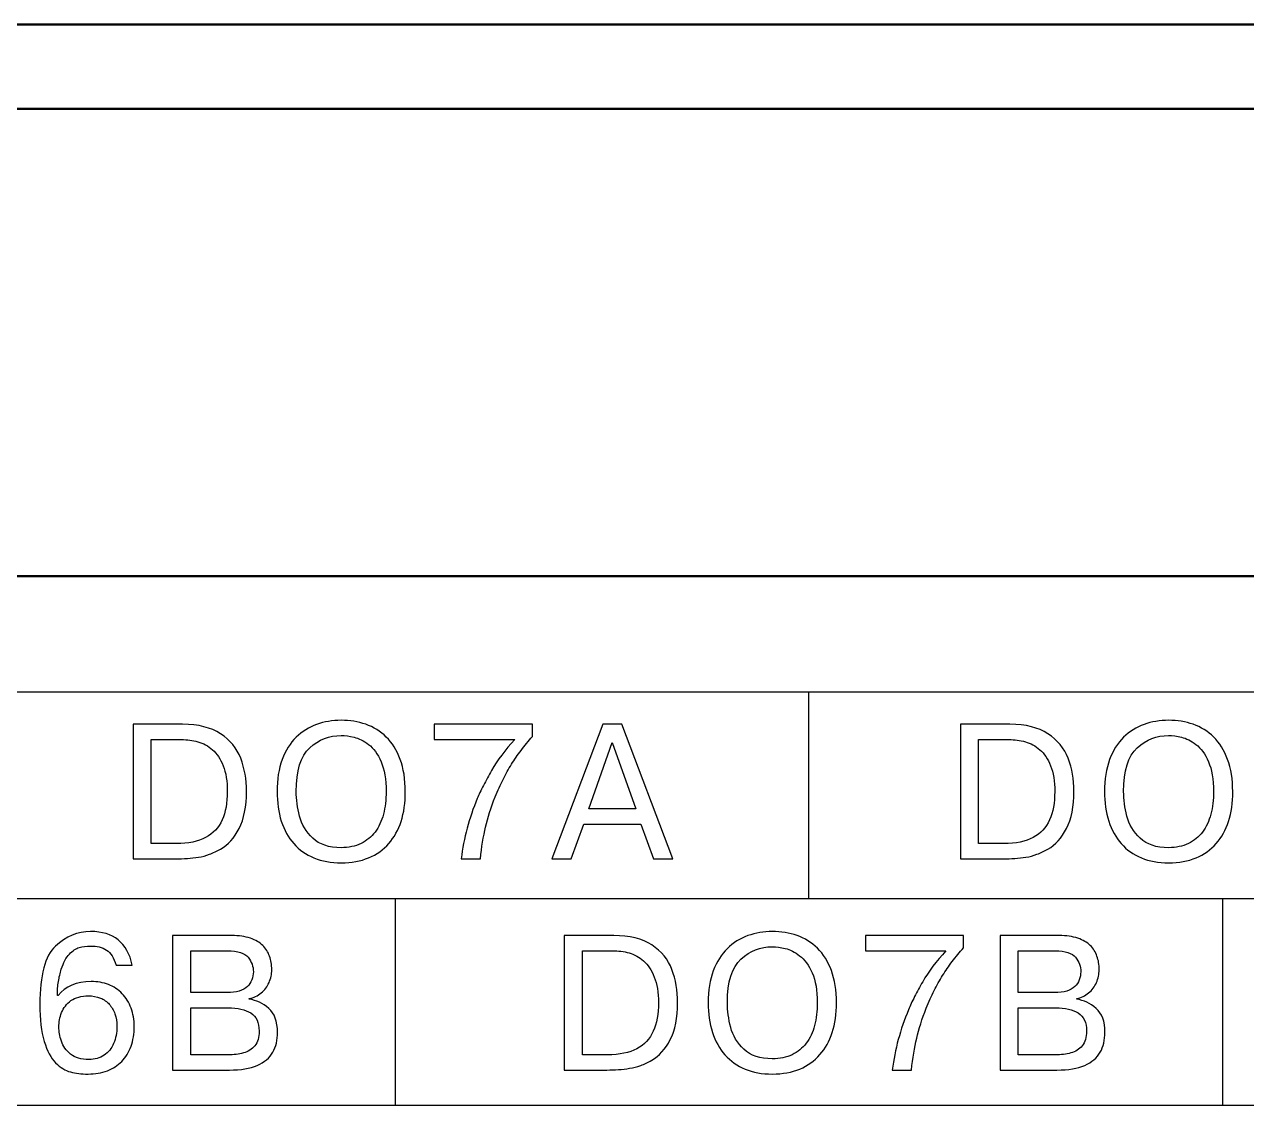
# Model space of a CAD drawing. Header units: millimetres. Extents: x 3520 to 8864, y 403 to 1747.
# Drawn here: x 7351.08 to 7362.3, y 1177.99 to 1187.92 of the extents above; entities that cross this region are included whole.
import ezdxf

# ---------------------------------------------------------------- set-up
doc = ezdxf.new("R2010")
doc.units = ezdxf.units.MM
doc.layers.add('main', color=5, linetype='Continuous', lineweight=50)
doc.layers.add('text', color=250, linetype='Continuous')

msp = doc.modelspace()

# ---------------------------------------------------------------- linework, layer by layer
at = {"layer": 'main', "color": 0, "linetype": 'Continuous'}
for p, q in [((7317.534, 1187.917, 1518.358), (7380.534, 1187.917, 1518.358)), ((7380.534, 1187.143, 1518.358), (7317.534, 1187.143, 1518.358)), ((7317.534, 1182.85, 1518.358), (7380.534, 1182.85, 1518.358))]:
    msp.add_line(p, q, dxfattribs=at)
at = {"layer": 'text', "color": 0}
for points, knots in [([(7321.181, 1177.988, 1518.358), (7321.181, 1177.988, 1518.358), (7376.381, 1177.988, 1518.358), (7376.381, 1177.988, 1518.358), (7376.381, 1177.988, 1518.358), (7376.381, 1177.988, 1518.358), (7376.381, 1181.788, 1518.358), (7376.381, 1181.788, 1518.358), (7376.381, 1181.788, 1518.358), (7376.381, 1181.788, 1518.358), (7321.181, 1181.788, 1518.358), (7321.181, 1181.788, 1518.358), (7321.181, 1181.788, 1518.358), (7321.181, 1181.788, 1518.358), (7321.181, 1177.988, 1518.358), (7321.181, 1177.988, 1518.358)], [0, 0, 0, 0, 0.25, 0.25, 0.25, 0.25, 0.5, 0.5, 0.5, 0.5, 0.75, 0.75, 0.75, 0.75, 1, 1, 1, 1]), ([(7352.075, 1181.489, 1518.358), (7352.075, 1181.489, 1518.358), (7352.529, 1181.489, 1518.358), (7352.529, 1181.489, 1518.358), (7352.529, 1181.489, 1518.358), (7352.674, 1181.489, 1518.358), (7352.791, 1181.46, 1518.358), (7352.878, 1181.402, 1518.358), (7352.878, 1181.402, 1518.358), (7352.966, 1181.344, 1518.358), (7353.028, 1181.269, 1518.358), (7353.063, 1181.177, 1518.358), (7353.063, 1181.177, 1518.358), (7353.099, 1181.084, 1518.358), (7353.116, 1180.983, 1518.358), (7353.116, 1180.875, 1518.358), (7353.116, 1180.875, 1518.358), (7353.116, 1180.733, 1518.358), (7353.094, 1180.619, 1518.358), (7353.048, 1180.532, 1518.358), (7353.048, 1180.532, 1518.358), (7353.003, 1180.446, 1518.358), (7352.946, 1180.383, 1518.358), (7352.878, 1180.343, 1518.358), (7352.878, 1180.343, 1518.358), (7352.844, 1180.324, 1518.358), (7352.81, 1180.308, 1518.358), (7352.777, 1180.296, 1518.358), (7352.777, 1180.296, 1518.358), (7352.743, 1180.283, 1518.358), (7352.71, 1180.274, 1518.358), (7352.675, 1180.269, 1518.358), (7352.675, 1180.269, 1518.358), (7352.608, 1180.259, 1518.358), (7352.539, 1180.254, 1518.358), (7352.467, 1180.254, 1518.358), (7352.467, 1180.254, 1518.358), (7352.467, 1180.254, 1518.358), (7352.075, 1180.254, 1518.358), (7352.075, 1180.254, 1518.358), (7352.075, 1180.254, 1518.358), (7352.075, 1180.254, 1518.358), (7352.075, 1181.489, 1518.358), (7352.075, 1181.489, 1518.358)], [0, 0, 0, 0, 0.090909, 0.090909, 0.090909, 0.090909, 0.181818, 0.181818, 0.181818, 0.181818, 0.272727, 0.272727, 0.272727, 0.272727, 0.363636, 0.363636, 0.363636, 0.363636, 0.454545, 0.454545, 0.454545, 0.454545, 0.545455, 0.545455, 0.545455, 0.545455, 0.636364, 0.636364, 0.636364, 0.636364, 0.727273, 0.727273, 0.727273, 0.727273, 0.818182, 0.818182, 0.818182, 0.818182, 0.909091, 0.909091, 0.909091, 0.909091, 1, 1, 1, 1]), ([(7353.986, 1180.217, 1518.358), (7353.892, 1180.217, 1518.358), (7353.809, 1180.232, 1518.358), (7353.736, 1180.262, 1518.358), (7353.736, 1180.262, 1518.358), (7353.663, 1180.292, 1518.358), (7353.601, 1180.336, 1518.358), (7353.551, 1180.393, 1518.358), (7353.551, 1180.393, 1518.358), (7353.501, 1180.449, 1518.358), (7353.463, 1180.518, 1518.358), (7353.436, 1180.6, 1518.358), (7353.436, 1180.6, 1518.358), (7353.41, 1180.682, 1518.358), (7353.397, 1180.772, 1518.358), (7353.397, 1180.871, 1518.358), (7353.397, 1180.871, 1518.358), (7353.397, 1180.984, 1518.358), (7353.412, 1181.082, 1518.358), (7353.444, 1181.165, 1518.358), (7353.444, 1181.165, 1518.358), (7353.475, 1181.249, 1518.358), (7353.518, 1181.317, 1518.358), (7353.572, 1181.37, 1518.358), (7353.572, 1181.37, 1518.358), (7353.627, 1181.423, 1518.358), (7353.69, 1181.462, 1518.358), (7353.76, 1181.488, 1518.358), (7353.76, 1181.488, 1518.358), (7353.831, 1181.513, 1518.358), (7353.906, 1181.526, 1518.358), (7353.986, 1181.526, 1518.358), (7353.986, 1181.526, 1518.358), (7354.066, 1181.526, 1518.358), (7354.141, 1181.513, 1518.358), (7354.212, 1181.489, 1518.358), (7354.212, 1181.489, 1518.358), (7354.283, 1181.464, 1518.358), (7354.346, 1181.425, 1518.358), (7354.4, 1181.372, 1518.358), (7354.4, 1181.372, 1518.358), (7354.455, 1181.319, 1518.358), (7354.497, 1181.251, 1518.358), (7354.528, 1181.167, 1518.358), (7354.528, 1181.167, 1518.358), (7354.559, 1181.083, 1518.358), (7354.575, 1180.984, 1518.358), (7354.575, 1180.871, 1518.358), (7354.575, 1180.871, 1518.358), (7354.575, 1180.769, 1518.358), (7354.562, 1180.677, 1518.358), (7354.537, 1180.598, 1518.358), (7354.537, 1180.598, 1518.358), (7354.511, 1180.519, 1518.358), (7354.473, 1180.451, 1518.358), (7354.423, 1180.395, 1518.358), (7354.423, 1180.395, 1518.358), (7354.373, 1180.338, 1518.358), (7354.312, 1180.294, 1518.358), (7354.238, 1180.263, 1518.358), (7354.238, 1180.263, 1518.358), (7354.165, 1180.232, 1518.358), (7354.081, 1180.217, 1518.358), (7353.986, 1180.217, 1518.358)], [0, 0, 0, 0, 0.0625, 0.0625, 0.0625, 0.0625, 0.125, 0.125, 0.125, 0.125, 0.1875, 0.1875, 0.1875, 0.1875, 0.25, 0.25, 0.25, 0.25, 0.3125, 0.3125, 0.3125, 0.3125, 0.375, 0.375, 0.375, 0.375, 0.4375, 0.4375, 0.4375, 0.4375, 0.5, 0.5, 0.5, 0.5, 0.5625, 0.5625, 0.5625, 0.5625, 0.625, 0.625, 0.625, 0.625, 0.6875, 0.6875, 0.6875, 0.6875, 0.75, 0.75, 0.75, 0.75, 0.8125, 0.8125, 0.8125, 0.8125, 0.875, 0.875, 0.875, 0.875, 0.9375, 0.9375, 0.9375, 0.9375, 1, 1, 1, 1]), ([(7354.841, 1181.349, 1518.358), (7354.841, 1181.349, 1518.358), (7354.841, 1181.489, 1518.358), (7354.841, 1181.489, 1518.358), (7354.841, 1181.489, 1518.358), (7354.841, 1181.489, 1518.358), (7355.742, 1181.489, 1518.358), (7355.742, 1181.489, 1518.358), (7355.742, 1181.489, 1518.358), (7355.742, 1181.489, 1518.358), (7355.742, 1181.376, 1518.358), (7355.742, 1181.376, 1518.358), (7355.742, 1181.376, 1518.358), (7355.706, 1181.336, 1518.358), (7355.671, 1181.294, 1518.358), (7355.638, 1181.249, 1518.358), (7355.638, 1181.249, 1518.358), (7355.606, 1181.208, 1518.358), (7355.577, 1181.165, 1518.358), (7355.55, 1181.122, 1518.358), (7355.55, 1181.122, 1518.358), (7355.523, 1181.078, 1518.358), (7355.497, 1181.032, 1518.358), (7355.473, 1180.983, 1518.358), (7355.473, 1180.983, 1518.358), (7355.448, 1180.934, 1518.358), (7355.424, 1180.881, 1518.358), (7355.4, 1180.822, 1518.358), (7355.4, 1180.822, 1518.358), (7355.361, 1180.724, 1518.358), (7355.332, 1180.631, 1518.358), (7355.312, 1180.545, 1518.358), (7355.312, 1180.545, 1518.358), (7355.292, 1180.46, 1518.358), (7355.276, 1180.362, 1518.358), (7355.264, 1180.254, 1518.358), (7355.264, 1180.254, 1518.358), (7355.264, 1180.254, 1518.358), (7355.088, 1180.254, 1518.358), (7355.088, 1180.254, 1518.358), (7355.088, 1180.254, 1518.358), (7355.112, 1180.443, 1518.358), (7355.161, 1180.627, 1518.358), (7355.236, 1180.808, 1518.358), (7355.236, 1180.808, 1518.358), (7355.25, 1180.842, 1518.358), (7355.269, 1180.882, 1518.358), (7355.293, 1180.928, 1518.358), (7355.293, 1180.928, 1518.358), (7355.316, 1180.973, 1518.358), (7355.341, 1181.019, 1518.358), (7355.367, 1181.065, 1518.358), (7355.367, 1181.065, 1518.358), (7355.421, 1181.159, 1518.358), (7355.491, 1181.254, 1518.358), (7355.58, 1181.349, 1518.358), (7355.58, 1181.349, 1518.358), (7355.58, 1181.349, 1518.358), (7354.841, 1181.349, 1518.358), (7354.841, 1181.349, 1518.358)], [0, 0, 0, 0, 0.066667, 0.066667, 0.066667, 0.066667, 0.133333, 0.133333, 0.133333, 0.133333, 0.2, 0.2, 0.2, 0.2, 0.266667, 0.266667, 0.266667, 0.266667, 0.333333, 0.333333, 0.333333, 0.333333, 0.4, 0.4, 0.4, 0.4, 0.466667, 0.466667, 0.466667, 0.466667, 0.533333, 0.533333, 0.533333, 0.533333, 0.6, 0.6, 0.6, 0.6, 0.666667, 0.666667, 0.666667, 0.666667, 0.733333, 0.733333, 0.733333, 0.733333, 0.8, 0.8, 0.8, 0.8, 0.866667, 0.866667, 0.866667, 0.866667, 0.933333, 0.933333, 0.933333, 0.933333, 1, 1, 1, 1]), ([(7356.215, 1180.573, 1518.358), (7356.215, 1180.573, 1518.358), (7356.099, 1180.254, 1518.358), (7356.099, 1180.254, 1518.358), (7356.099, 1180.254, 1518.358), (7356.099, 1180.254, 1518.358), (7355.921, 1180.254, 1518.358), (7355.921, 1180.254, 1518.358), (7355.921, 1180.254, 1518.358), (7355.921, 1180.254, 1518.358), (7356.388, 1181.489, 1518.358), (7356.388, 1181.489, 1518.358), (7356.388, 1181.489, 1518.358), (7356.388, 1181.489, 1518.358), (7356.565, 1181.489, 1518.358), (7356.565, 1181.489, 1518.358), (7356.565, 1181.489, 1518.358), (7356.565, 1181.489, 1518.358), (7357.032, 1180.254, 1518.358), (7357.032, 1180.254, 1518.358), (7357.032, 1180.254, 1518.358), (7357.032, 1180.254, 1518.358), (7356.854, 1180.254, 1518.358), (7356.854, 1180.254, 1518.358), (7356.854, 1180.254, 1518.358), (7356.854, 1180.254, 1518.358), (7356.737, 1180.573, 1518.358), (7356.737, 1180.573, 1518.358), (7356.737, 1180.573, 1518.358), (7356.737, 1180.573, 1518.358), (7356.215, 1180.573, 1518.358), (7356.215, 1180.573, 1518.358)], [0, 0, 0, 0, 0.125, 0.125, 0.125, 0.125, 0.25, 0.25, 0.25, 0.25, 0.375, 0.375, 0.375, 0.375, 0.5, 0.5, 0.5, 0.5, 0.625, 0.625, 0.625, 0.625, 0.75, 0.75, 0.75, 0.75, 0.875, 0.875, 0.875, 0.875, 1, 1, 1, 1]), ([(7359.675, 1181.489, 1518.358), (7359.675, 1181.489, 1518.358), (7360.129, 1181.489, 1518.358), (7360.129, 1181.489, 1518.358), (7360.129, 1181.489, 1518.358), (7360.274, 1181.489, 1518.358), (7360.391, 1181.46, 1518.358), (7360.478, 1181.402, 1518.358), (7360.478, 1181.402, 1518.358), (7360.566, 1181.344, 1518.358), (7360.628, 1181.269, 1518.358), (7360.663, 1181.177, 1518.358), (7360.663, 1181.177, 1518.358), (7360.699, 1181.084, 1518.358), (7360.716, 1180.983, 1518.358), (7360.716, 1180.875, 1518.358), (7360.716, 1180.875, 1518.358), (7360.716, 1180.733, 1518.358), (7360.694, 1180.619, 1518.358), (7360.648, 1180.532, 1518.358), (7360.648, 1180.532, 1518.358), (7360.603, 1180.446, 1518.358), (7360.546, 1180.383, 1518.358), (7360.478, 1180.343, 1518.358), (7360.478, 1180.343, 1518.358), (7360.444, 1180.324, 1518.358), (7360.41, 1180.308, 1518.358), (7360.377, 1180.296, 1518.358), (7360.377, 1180.296, 1518.358), (7360.343, 1180.283, 1518.358), (7360.31, 1180.274, 1518.358), (7360.275, 1180.269, 1518.358), (7360.275, 1180.269, 1518.358), (7360.208, 1180.259, 1518.358), (7360.139, 1180.254, 1518.358), (7360.067, 1180.254, 1518.358), (7360.067, 1180.254, 1518.358), (7360.067, 1180.254, 1518.358), (7359.675, 1180.254, 1518.358), (7359.675, 1180.254, 1518.358), (7359.675, 1180.254, 1518.358), (7359.675, 1180.254, 1518.358), (7359.675, 1181.489, 1518.358), (7359.675, 1181.489, 1518.358)], [0, 0, 0, 0, 0.090909, 0.090909, 0.090909, 0.090909, 0.181818, 0.181818, 0.181818, 0.181818, 0.272727, 0.272727, 0.272727, 0.272727, 0.363636, 0.363636, 0.363636, 0.363636, 0.454545, 0.454545, 0.454545, 0.454545, 0.545455, 0.545455, 0.545455, 0.545455, 0.636364, 0.636364, 0.636364, 0.636364, 0.727273, 0.727273, 0.727273, 0.727273, 0.818182, 0.818182, 0.818182, 0.818182, 0.909091, 0.909091, 0.909091, 0.909091, 1, 1, 1, 1]), ([(7361.586, 1180.217, 1518.358), (7361.492, 1180.217, 1518.358), (7361.409, 1180.232, 1518.358), (7361.336, 1180.262, 1518.358), (7361.336, 1180.262, 1518.358), (7361.263, 1180.292, 1518.358), (7361.201, 1180.336, 1518.358), (7361.151, 1180.393, 1518.358), (7361.151, 1180.393, 1518.358), (7361.101, 1180.449, 1518.358), (7361.063, 1180.518, 1518.358), (7361.036, 1180.6, 1518.358), (7361.036, 1180.6, 1518.358), (7361.01, 1180.682, 1518.358), (7360.997, 1180.772, 1518.358), (7360.997, 1180.871, 1518.358), (7360.997, 1180.871, 1518.358), (7360.997, 1180.984, 1518.358), (7361.012, 1181.082, 1518.358), (7361.044, 1181.165, 1518.358), (7361.044, 1181.165, 1518.358), (7361.075, 1181.249, 1518.358), (7361.118, 1181.317, 1518.358), (7361.172, 1181.37, 1518.358), (7361.172, 1181.37, 1518.358), (7361.227, 1181.423, 1518.358), (7361.29, 1181.462, 1518.358), (7361.36, 1181.488, 1518.358), (7361.36, 1181.488, 1518.358), (7361.431, 1181.513, 1518.358), (7361.506, 1181.526, 1518.358), (7361.586, 1181.526, 1518.358), (7361.586, 1181.526, 1518.358), (7361.666, 1181.526, 1518.358), (7361.741, 1181.513, 1518.358), (7361.812, 1181.489, 1518.358), (7361.812, 1181.489, 1518.358), (7361.883, 1181.464, 1518.358), (7361.946, 1181.425, 1518.358), (7362, 1181.372, 1518.358), (7362, 1181.372, 1518.358), (7362.055, 1181.319, 1518.358), (7362.097, 1181.251, 1518.358), (7362.128, 1181.167, 1518.358), (7362.128, 1181.167, 1518.358), (7362.159, 1181.083, 1518.358), (7362.175, 1180.984, 1518.358), (7362.175, 1180.871, 1518.358), (7362.175, 1180.871, 1518.358), (7362.175, 1180.769, 1518.358), (7362.162, 1180.677, 1518.358), (7362.137, 1180.598, 1518.358), (7362.137, 1180.598, 1518.358), (7362.111, 1180.519, 1518.358), (7362.073, 1180.451, 1518.358), (7362.023, 1180.395, 1518.358), (7362.023, 1180.395, 1518.358), (7361.973, 1180.338, 1518.358), (7361.912, 1180.294, 1518.358), (7361.838, 1180.263, 1518.358), (7361.838, 1180.263, 1518.358), (7361.765, 1180.232, 1518.358), (7361.681, 1180.217, 1518.358), (7361.586, 1180.217, 1518.358)], [0, 0, 0, 0, 0.0625, 0.0625, 0.0625, 0.0625, 0.125, 0.125, 0.125, 0.125, 0.1875, 0.1875, 0.1875, 0.1875, 0.25, 0.25, 0.25, 0.25, 0.3125, 0.3125, 0.3125, 0.3125, 0.375, 0.375, 0.375, 0.375, 0.4375, 0.4375, 0.4375, 0.4375, 0.5, 0.5, 0.5, 0.5, 0.5625, 0.5625, 0.5625, 0.5625, 0.625, 0.625, 0.625, 0.625, 0.6875, 0.6875, 0.6875, 0.6875, 0.75, 0.75, 0.75, 0.75, 0.8125, 0.8125, 0.8125, 0.8125, 0.875, 0.875, 0.875, 0.875, 0.9375, 0.9375, 0.9375, 0.9375, 1, 1, 1, 1]), ([(7352.241, 1181.349, 1518.358), (7352.241, 1181.349, 1518.358), (7352.241, 1180.393, 1518.358), (7352.241, 1180.393, 1518.358), (7352.241, 1180.393, 1518.358), (7352.241, 1180.393, 1518.358), (7352.472, 1180.393, 1518.358), (7352.472, 1180.393, 1518.358), (7352.472, 1180.393, 1518.358), (7352.582, 1180.393, 1518.358), (7352.672, 1180.412, 1518.358), (7352.741, 1180.449, 1518.358), (7352.741, 1180.449, 1518.358), (7352.811, 1180.486, 1518.358), (7352.861, 1180.54, 1518.358), (7352.893, 1180.611, 1518.358), (7352.893, 1180.611, 1518.358), (7352.924, 1180.682, 1518.358), (7352.94, 1180.769, 1518.358), (7352.94, 1180.871, 1518.358), (7352.94, 1180.871, 1518.358), (7352.94, 1180.966, 1518.358), (7352.927, 1181.045, 1518.358), (7352.902, 1181.108, 1518.358), (7352.902, 1181.108, 1518.358), (7352.877, 1181.171, 1518.358), (7352.844, 1181.22, 1518.358), (7352.804, 1181.255, 1518.358), (7352.804, 1181.255, 1518.358), (7352.763, 1181.29, 1518.358), (7352.719, 1181.315, 1518.358), (7352.67, 1181.329, 1518.358), (7352.67, 1181.329, 1518.358), (7352.621, 1181.342, 1518.358), (7352.571, 1181.349, 1518.358), (7352.519, 1181.349, 1518.358), (7352.519, 1181.349, 1518.358), (7352.519, 1181.349, 1518.358), (7352.241, 1181.349, 1518.358), (7352.241, 1181.349, 1518.358)], [0, 0, 0, 0, 0.1, 0.1, 0.1, 0.1, 0.2, 0.2, 0.2, 0.2, 0.3, 0.3, 0.3, 0.3, 0.4, 0.4, 0.4, 0.4, 0.5, 0.5, 0.5, 0.5, 0.6, 0.6, 0.6, 0.6, 0.7, 0.7, 0.7, 0.7, 0.8, 0.8, 0.8, 0.8, 0.9, 0.9, 0.9, 0.9, 1, 1, 1, 1]), ([(7353.986, 1180.356, 1518.358), (7354.054, 1180.356, 1518.358), (7354.115, 1180.369, 1518.358), (7354.168, 1180.394, 1518.358), (7354.168, 1180.394, 1518.358), (7354.22, 1180.42, 1518.358), (7354.263, 1180.455, 1518.358), (7354.297, 1180.5, 1518.358), (7354.297, 1180.5, 1518.358), (7354.331, 1180.545, 1518.358), (7354.357, 1180.599, 1518.358), (7354.374, 1180.663, 1518.358), (7354.374, 1180.663, 1518.358), (7354.39, 1180.727, 1518.358), (7354.399, 1180.796, 1518.358), (7354.399, 1180.871, 1518.358), (7354.399, 1180.871, 1518.358), (7354.399, 1180.984, 1518.358), (7354.383, 1181.075, 1518.358), (7354.352, 1181.146, 1518.358), (7354.352, 1181.146, 1518.358), (7354.321, 1181.217, 1518.358), (7354.283, 1181.269, 1518.358), (7354.237, 1181.304, 1518.358), (7354.237, 1181.304, 1518.358), (7354.192, 1181.338, 1518.358), (7354.148, 1181.36, 1518.358), (7354.104, 1181.371, 1518.358), (7354.104, 1181.371, 1518.358), (7354.061, 1181.381, 1518.358), (7354.022, 1181.386, 1518.358), (7353.986, 1181.386, 1518.358), (7353.986, 1181.386, 1518.358), (7353.877, 1181.386, 1518.358), (7353.781, 1181.349, 1518.358), (7353.698, 1181.273, 1518.358), (7353.698, 1181.273, 1518.358), (7353.615, 1181.197, 1518.358), (7353.573, 1181.064, 1518.358), (7353.573, 1180.871, 1518.358), (7353.573, 1180.871, 1518.358), (7353.573, 1180.798, 1518.358), (7353.583, 1180.723, 1518.358), (7353.603, 1180.646, 1518.358), (7353.603, 1180.646, 1518.358), (7353.623, 1180.569, 1518.358), (7353.664, 1180.501, 1518.358), (7353.725, 1180.443, 1518.358), (7353.725, 1180.443, 1518.358), (7353.786, 1180.385, 1518.358), (7353.873, 1180.356, 1518.358), (7353.986, 1180.356, 1518.358)], [0, 0, 0, 0, 0.076923, 0.076923, 0.076923, 0.076923, 0.153846, 0.153846, 0.153846, 0.153846, 0.230769, 0.230769, 0.230769, 0.230769, 0.307692, 0.307692, 0.307692, 0.307692, 0.384615, 0.384615, 0.384615, 0.384615, 0.461538, 0.461538, 0.461538, 0.461538, 0.538462, 0.538462, 0.538462, 0.538462, 0.615385, 0.615385, 0.615385, 0.615385, 0.692308, 0.692308, 0.692308, 0.692308, 0.769231, 0.769231, 0.769231, 0.769231, 0.846154, 0.846154, 0.846154, 0.846154, 0.923077, 0.923077, 0.923077, 0.923077, 1, 1, 1, 1]), ([(7359.841, 1181.349, 1518.358), (7359.841, 1181.349, 1518.358), (7359.841, 1180.393, 1518.358), (7359.841, 1180.393, 1518.358), (7359.841, 1180.393, 1518.358), (7359.841, 1180.393, 1518.358), (7360.072, 1180.393, 1518.358), (7360.072, 1180.393, 1518.358), (7360.072, 1180.393, 1518.358), (7360.182, 1180.393, 1518.358), (7360.272, 1180.412, 1518.358), (7360.341, 1180.449, 1518.358), (7360.341, 1180.449, 1518.358), (7360.411, 1180.486, 1518.358), (7360.461, 1180.54, 1518.358), (7360.493, 1180.611, 1518.358), (7360.493, 1180.611, 1518.358), (7360.524, 1180.682, 1518.358), (7360.54, 1180.769, 1518.358), (7360.54, 1180.871, 1518.358), (7360.54, 1180.871, 1518.358), (7360.54, 1180.966, 1518.358), (7360.527, 1181.045, 1518.358), (7360.502, 1181.108, 1518.358), (7360.502, 1181.108, 1518.358), (7360.477, 1181.171, 1518.358), (7360.444, 1181.22, 1518.358), (7360.404, 1181.255, 1518.358), (7360.404, 1181.255, 1518.358), (7360.363, 1181.29, 1518.358), (7360.319, 1181.315, 1518.358), (7360.27, 1181.329, 1518.358), (7360.27, 1181.329, 1518.358), (7360.221, 1181.342, 1518.358), (7360.171, 1181.349, 1518.358), (7360.119, 1181.349, 1518.358), (7360.119, 1181.349, 1518.358), (7360.119, 1181.349, 1518.358), (7359.841, 1181.349, 1518.358), (7359.841, 1181.349, 1518.358)], [0, 0, 0, 0, 0.1, 0.1, 0.1, 0.1, 0.2, 0.2, 0.2, 0.2, 0.3, 0.3, 0.3, 0.3, 0.4, 0.4, 0.4, 0.4, 0.5, 0.5, 0.5, 0.5, 0.6, 0.6, 0.6, 0.6, 0.7, 0.7, 0.7, 0.7, 0.8, 0.8, 0.8, 0.8, 0.9, 0.9, 0.9, 0.9, 1, 1, 1, 1]), ([(7361.586, 1180.356, 1518.358), (7361.654, 1180.356, 1518.358), (7361.715, 1180.369, 1518.358), (7361.768, 1180.394, 1518.358), (7361.768, 1180.394, 1518.358), (7361.82, 1180.42, 1518.358), (7361.863, 1180.455, 1518.358), (7361.897, 1180.5, 1518.358), (7361.897, 1180.5, 1518.358), (7361.931, 1180.545, 1518.358), (7361.957, 1180.599, 1518.358), (7361.974, 1180.663, 1518.358), (7361.974, 1180.663, 1518.358), (7361.99, 1180.727, 1518.358), (7361.999, 1180.796, 1518.358), (7361.999, 1180.871, 1518.358), (7361.999, 1180.871, 1518.358), (7361.999, 1180.984, 1518.358), (7361.983, 1181.075, 1518.358), (7361.952, 1181.146, 1518.358), (7361.952, 1181.146, 1518.358), (7361.921, 1181.217, 1518.358), (7361.883, 1181.269, 1518.358), (7361.837, 1181.304, 1518.358), (7361.837, 1181.304, 1518.358), (7361.792, 1181.338, 1518.358), (7361.748, 1181.36, 1518.358), (7361.704, 1181.371, 1518.358), (7361.704, 1181.371, 1518.358), (7361.661, 1181.381, 1518.358), (7361.622, 1181.386, 1518.358), (7361.586, 1181.386, 1518.358), (7361.586, 1181.386, 1518.358), (7361.477, 1181.386, 1518.358), (7361.381, 1181.349, 1518.358), (7361.298, 1181.273, 1518.358), (7361.298, 1181.273, 1518.358), (7361.215, 1181.197, 1518.358), (7361.173, 1181.064, 1518.358), (7361.173, 1180.871, 1518.358), (7361.173, 1180.871, 1518.358), (7361.173, 1180.798, 1518.358), (7361.183, 1180.723, 1518.358), (7361.203, 1180.646, 1518.358), (7361.203, 1180.646, 1518.358), (7361.223, 1180.569, 1518.358), (7361.264, 1180.501, 1518.358), (7361.325, 1180.443, 1518.358), (7361.325, 1180.443, 1518.358), (7361.386, 1180.385, 1518.358), (7361.473, 1180.356, 1518.358), (7361.586, 1180.356, 1518.358)], [0, 0, 0, 0, 0.076923, 0.076923, 0.076923, 0.076923, 0.153846, 0.153846, 0.153846, 0.153846, 0.230769, 0.230769, 0.230769, 0.230769, 0.307692, 0.307692, 0.307692, 0.307692, 0.384615, 0.384615, 0.384615, 0.384615, 0.461538, 0.461538, 0.461538, 0.461538, 0.538462, 0.538462, 0.538462, 0.538462, 0.615385, 0.615385, 0.615385, 0.615385, 0.692308, 0.692308, 0.692308, 0.692308, 0.769231, 0.769231, 0.769231, 0.769231, 0.846154, 0.846154, 0.846154, 0.846154, 0.923077, 0.923077, 0.923077, 0.923077, 1, 1, 1, 1]), ([(7356.261, 1180.713, 1518.358), (7356.261, 1180.713, 1518.358), (7356.691, 1180.713, 1518.358), (7356.691, 1180.713, 1518.358), (7356.691, 1180.713, 1518.358), (7356.691, 1180.713, 1518.358), (7356.476, 1181.321, 1518.358), (7356.476, 1181.321, 1518.358), (7356.476, 1181.321, 1518.358), (7356.476, 1181.321, 1518.358), (7356.261, 1180.713, 1518.358), (7356.261, 1180.713, 1518.358)], [0, 0, 0, 0, 0.333333, 0.333333, 0.333333, 0.333333, 0.666667, 0.666667, 0.666667, 0.666667, 1, 1, 1, 1]), ([(7352.067, 1179.277, 1518.358), (7352.067, 1179.277, 1518.358), (7351.918, 1179.277, 1518.358), (7351.918, 1179.277, 1518.358), (7351.918, 1179.277, 1518.358), (7351.898, 1179.345, 1518.358), (7351.869, 1179.391, 1518.358), (7351.83, 1179.416, 1518.358), (7351.83, 1179.416, 1518.358), (7351.791, 1179.441, 1518.358), (7351.742, 1179.453, 1518.358), (7351.682, 1179.453, 1518.358), (7351.682, 1179.453, 1518.358), (7351.644, 1179.453, 1518.358), (7351.61, 1179.449, 1518.358), (7351.579, 1179.439, 1518.358), (7351.579, 1179.439, 1518.358), (7351.549, 1179.43, 1518.358), (7351.519, 1179.41, 1518.358), (7351.489, 1179.378, 1518.358), (7351.489, 1179.378, 1518.358), (7351.46, 1179.348, 1518.358), (7351.435, 1179.301, 1518.358), (7351.415, 1179.24, 1518.358), (7351.415, 1179.24, 1518.358), (7351.404, 1179.204, 1518.358), (7351.395, 1179.166, 1518.358), (7351.389, 1179.128, 1518.358), (7351.389, 1179.128, 1518.358), (7351.382, 1179.089, 1518.358), (7351.379, 1179.045, 1518.358), (7351.379, 1178.997, 1518.358), (7351.379, 1178.997, 1518.358), (7351.379, 1178.997, 1518.358), (7351.386, 1178.997, 1518.358), (7351.386, 1178.997, 1518.358), (7351.386, 1178.997, 1518.358), (7351.453, 1179.084, 1518.358), (7351.554, 1179.127, 1518.358), (7351.688, 1179.127, 1518.358), (7351.688, 1179.127, 1518.358), (7351.747, 1179.127, 1518.358), (7351.8, 1179.118, 1518.358), (7351.848, 1179.099, 1518.358), (7351.848, 1179.099, 1518.358), (7351.897, 1179.08, 1518.358), (7351.939, 1179.052, 1518.358), (7351.974, 1179.015, 1518.358), (7351.974, 1179.015, 1518.358), (7352.01, 1178.978, 1518.358), (7352.037, 1178.934, 1518.358), (7352.056, 1178.883, 1518.358), (7352.056, 1178.883, 1518.358), (7352.075, 1178.831, 1518.358), (7352.085, 1178.775, 1518.358), (7352.085, 1178.713, 1518.358), (7352.085, 1178.713, 1518.358), (7352.085, 1178.647, 1518.358), (7352.075, 1178.586, 1518.358), (7352.056, 1178.532, 1518.358), (7352.056, 1178.532, 1518.358), (7352.036, 1178.477, 1518.358), (7352.008, 1178.431, 1518.358), (7351.97, 1178.392, 1518.358), (7351.97, 1178.392, 1518.358), (7351.934, 1178.356, 1518.358), (7351.89, 1178.328, 1518.358), (7351.838, 1178.308, 1518.358), (7351.838, 1178.308, 1518.358), (7351.785, 1178.287, 1518.358), (7351.726, 1178.277, 1518.358), (7351.661, 1178.277, 1518.358), (7351.661, 1178.277, 1518.358), (7351.601, 1178.277, 1518.358), (7351.547, 1178.283, 1518.358), (7351.499, 1178.296, 1518.358), (7351.499, 1178.296, 1518.358), (7351.452, 1178.309, 1518.358), (7351.407, 1178.337, 1518.358), (7351.363, 1178.38, 1518.358), (7351.363, 1178.38, 1518.358), (7351.32, 1178.423, 1518.358), (7351.285, 1178.488, 1518.358), (7351.258, 1178.577, 1518.358), (7351.258, 1178.577, 1518.358), (7351.231, 1178.666, 1518.358), (7351.218, 1178.779, 1518.358), (7351.218, 1178.916, 1518.358), (7351.218, 1178.916, 1518.358), (7351.218, 1179.184, 1518.358), (7351.266, 1179.363, 1518.358), (7351.361, 1179.452, 1518.358), (7351.361, 1179.452, 1518.358), (7351.457, 1179.541, 1518.358), (7351.564, 1179.586, 1518.358), (7351.684, 1179.586, 1518.358), (7351.684, 1179.586, 1518.358), (7351.894, 1179.586, 1518.358), (7352.022, 1179.483, 1518.358), (7352.067, 1179.277, 1518.358)], [0, 0, 0, 0, 0.04, 0.04, 0.04, 0.04, 0.08, 0.08, 0.08, 0.08, 0.12, 0.12, 0.12, 0.12, 0.16, 0.16, 0.16, 0.16, 0.2, 0.2, 0.2, 0.2, 0.24, 0.24, 0.24, 0.24, 0.28, 0.28, 0.28, 0.28, 0.32, 0.32, 0.32, 0.32, 0.36, 0.36, 0.36, 0.36, 0.4, 0.4, 0.4, 0.4, 0.44, 0.44, 0.44, 0.44, 0.48, 0.48, 0.48, 0.48, 0.52, 0.52, 0.52, 0.52, 0.56, 0.56, 0.56, 0.56, 0.6, 0.6, 0.6, 0.6, 0.64, 0.64, 0.64, 0.64, 0.68, 0.68, 0.68, 0.68, 0.72, 0.72, 0.72, 0.72, 0.76, 0.76, 0.76, 0.76, 0.8, 0.8, 0.8, 0.8, 0.84, 0.84, 0.84, 0.84, 0.88, 0.88, 0.88, 0.88, 0.92, 0.92, 0.92, 0.92, 0.96, 0.96, 0.96, 0.96, 1, 1, 1, 1]), ([(7357.946, 1178.277, 1518.358), (7357.852, 1178.277, 1518.358), (7357.769, 1178.292, 1518.358), (7357.696, 1178.322, 1518.358), (7357.696, 1178.322, 1518.358), (7357.623, 1178.352, 1518.358), (7357.562, 1178.396, 1518.358), (7357.511, 1178.453, 1518.358), (7357.511, 1178.453, 1518.358), (7357.461, 1178.509, 1518.358), (7357.423, 1178.579, 1518.358), (7357.396, 1178.66, 1518.358), (7357.396, 1178.66, 1518.358), (7357.37, 1178.742, 1518.358), (7357.357, 1178.832, 1518.358), (7357.357, 1178.932, 1518.358), (7357.357, 1178.932, 1518.358), (7357.357, 1179.044, 1518.358), (7357.372, 1179.142, 1518.358), (7357.404, 1179.226, 1518.358), (7357.404, 1179.226, 1518.358), (7357.435, 1179.309, 1518.358), (7357.478, 1179.377, 1518.358), (7357.533, 1179.43, 1518.358), (7357.533, 1179.43, 1518.358), (7357.587, 1179.483, 1518.358), (7357.65, 1179.522, 1518.358), (7357.721, 1179.548, 1518.358), (7357.721, 1179.548, 1518.358), (7357.792, 1179.573, 1518.358), (7357.866, 1179.586, 1518.358), (7357.946, 1179.586, 1518.358), (7357.946, 1179.586, 1518.358), (7358.026, 1179.586, 1518.358), (7358.101, 1179.574, 1518.358), (7358.173, 1179.549, 1518.358), (7358.173, 1179.549, 1518.358), (7358.244, 1179.524, 1518.358), (7358.306, 1179.485, 1518.358), (7358.361, 1179.432, 1518.358), (7358.361, 1179.432, 1518.358), (7358.415, 1179.38, 1518.358), (7358.457, 1179.311, 1518.358), (7358.489, 1179.227, 1518.358), (7358.489, 1179.227, 1518.358), (7358.519, 1179.143, 1518.358), (7358.535, 1179.045, 1518.358), (7358.535, 1178.932, 1518.358), (7358.535, 1178.932, 1518.358), (7358.535, 1178.829, 1518.358), (7358.522, 1178.738, 1518.358), (7358.497, 1178.659, 1518.358), (7358.497, 1178.659, 1518.358), (7358.471, 1178.579, 1518.358), (7358.433, 1178.511, 1518.358), (7358.383, 1178.455, 1518.358), (7358.383, 1178.455, 1518.358), (7358.333, 1178.398, 1518.358), (7358.272, 1178.355, 1518.358), (7358.199, 1178.323, 1518.358), (7358.199, 1178.323, 1518.358), (7358.125, 1178.293, 1518.358), (7358.041, 1178.277, 1518.358), (7357.946, 1178.277, 1518.358)], [0, 0, 0, 0, 0.0625, 0.0625, 0.0625, 0.0625, 0.125, 0.125, 0.125, 0.125, 0.1875, 0.1875, 0.1875, 0.1875, 0.25, 0.25, 0.25, 0.25, 0.3125, 0.3125, 0.3125, 0.3125, 0.375, 0.375, 0.375, 0.375, 0.4375, 0.4375, 0.4375, 0.4375, 0.5, 0.5, 0.5, 0.5, 0.5625, 0.5625, 0.5625, 0.5625, 0.625, 0.625, 0.625, 0.625, 0.6875, 0.6875, 0.6875, 0.6875, 0.75, 0.75, 0.75, 0.75, 0.8125, 0.8125, 0.8125, 0.8125, 0.875, 0.875, 0.875, 0.875, 0.9375, 0.9375, 0.9375, 0.9375, 1, 1, 1, 1]), ([(7352.438, 1179.549, 1518.358), (7352.438, 1179.549, 1518.358), (7352.98, 1179.549, 1518.358), (7352.98, 1179.549, 1518.358), (7352.98, 1179.549, 1518.358), (7353.014, 1179.549, 1518.358), (7353.045, 1179.547, 1518.358), (7353.072, 1179.543, 1518.358), (7353.072, 1179.543, 1518.358), (7353.1, 1179.539, 1518.358), (7353.127, 1179.533, 1518.358), (7353.152, 1179.524, 1518.358), (7353.152, 1179.524, 1518.358), (7353.199, 1179.508, 1518.358), (7353.237, 1179.486, 1518.358), (7353.266, 1179.458, 1518.358), (7353.266, 1179.458, 1518.358), (7353.294, 1179.429, 1518.358), (7353.315, 1179.396, 1518.358), (7353.328, 1179.359, 1518.358), (7353.328, 1179.359, 1518.358), (7353.342, 1179.322, 1518.358), (7353.348, 1179.281, 1518.358), (7353.348, 1179.235, 1518.358), (7353.348, 1179.235, 1518.358), (7353.348, 1179.194, 1518.358), (7353.34, 1179.155, 1518.358), (7353.323, 1179.117, 1518.358), (7353.323, 1179.117, 1518.358), (7353.307, 1179.08, 1518.358), (7353.283, 1179.048, 1518.358), (7353.251, 1179.022, 1518.358), (7353.251, 1179.022, 1518.358), (7353.219, 1178.995, 1518.358), (7353.183, 1178.978, 1518.358), (7353.142, 1178.97, 1518.358), (7353.142, 1178.97, 1518.358), (7353.142, 1178.97, 1518.358), (7353.142, 1178.965, 1518.358), (7353.142, 1178.965, 1518.358), (7353.142, 1178.965, 1518.358), (7353.206, 1178.955, 1518.358), (7353.265, 1178.926, 1518.358), (7353.32, 1178.88, 1518.358), (7353.32, 1178.88, 1518.358), (7353.374, 1178.834, 1518.358), (7353.401, 1178.76, 1518.358), (7353.401, 1178.659, 1518.358), (7353.401, 1178.659, 1518.358), (7353.401, 1178.589, 1518.358), (7353.387, 1178.529, 1518.358), (7353.358, 1178.477, 1518.358), (7353.358, 1178.477, 1518.358), (7353.328, 1178.426, 1518.358), (7353.281, 1178.386, 1518.358), (7353.215, 1178.357, 1518.358), (7353.215, 1178.357, 1518.358), (7353.149, 1178.328, 1518.358), (7353.064, 1178.314, 1518.358), (7352.96, 1178.314, 1518.358), (7352.96, 1178.314, 1518.358), (7352.96, 1178.314, 1518.358), (7352.438, 1178.314, 1518.358), (7352.438, 1178.314, 1518.358), (7352.438, 1178.314, 1518.358), (7352.438, 1178.314, 1518.358), (7352.438, 1179.549, 1518.358), (7352.438, 1179.549, 1518.358)], [0, 0, 0, 0, 0.058824, 0.058824, 0.058824, 0.058824, 0.117647, 0.117647, 0.117647, 0.117647, 0.176471, 0.176471, 0.176471, 0.176471, 0.235294, 0.235294, 0.235294, 0.235294, 0.294118, 0.294118, 0.294118, 0.294118, 0.352941, 0.352941, 0.352941, 0.352941, 0.411765, 0.411765, 0.411765, 0.411765, 0.470588, 0.470588, 0.470588, 0.470588, 0.529412, 0.529412, 0.529412, 0.529412, 0.588235, 0.588235, 0.588235, 0.588235, 0.647059, 0.647059, 0.647059, 0.647059, 0.705882, 0.705882, 0.705882, 0.705882, 0.764706, 0.764706, 0.764706, 0.764706, 0.823529, 0.823529, 0.823529, 0.823529, 0.882353, 0.882353, 0.882353, 0.882353, 0.941176, 0.941176, 0.941176, 0.941176, 1, 1, 1, 1]), ([(7356.035, 1179.549, 1518.358), (7356.035, 1179.549, 1518.358), (7356.489, 1179.549, 1518.358), (7356.489, 1179.549, 1518.358), (7356.489, 1179.549, 1518.358), (7356.634, 1179.549, 1518.358), (7356.751, 1179.52, 1518.358), (7356.839, 1179.463, 1518.358), (7356.839, 1179.463, 1518.358), (7356.927, 1179.405, 1518.358), (7356.988, 1179.329, 1518.358), (7357.024, 1179.237, 1518.358), (7357.024, 1179.237, 1518.358), (7357.059, 1179.144, 1518.358), (7357.076, 1179.043, 1518.358), (7357.076, 1178.935, 1518.358), (7357.076, 1178.935, 1518.358), (7357.076, 1178.793, 1518.358), (7357.054, 1178.679, 1518.358), (7357.009, 1178.593, 1518.358), (7357.009, 1178.593, 1518.358), (7356.963, 1178.506, 1518.358), (7356.906, 1178.443, 1518.358), (7356.838, 1178.404, 1518.358), (7356.838, 1178.404, 1518.358), (7356.804, 1178.384, 1518.358), (7356.77, 1178.368, 1518.358), (7356.737, 1178.356, 1518.358), (7356.737, 1178.356, 1518.358), (7356.704, 1178.343, 1518.358), (7356.67, 1178.335, 1518.358), (7356.635, 1178.33, 1518.358), (7356.635, 1178.33, 1518.358), (7356.568, 1178.319, 1518.358), (7356.499, 1178.314, 1518.358), (7356.427, 1178.314, 1518.358), (7356.427, 1178.314, 1518.358), (7356.427, 1178.314, 1518.358), (7356.035, 1178.314, 1518.358), (7356.035, 1178.314, 1518.358), (7356.035, 1178.314, 1518.358), (7356.035, 1178.314, 1518.358), (7356.035, 1179.549, 1518.358), (7356.035, 1179.549, 1518.358)], [0, 0, 0, 0, 0.090909, 0.090909, 0.090909, 0.090909, 0.181818, 0.181818, 0.181818, 0.181818, 0.272727, 0.272727, 0.272727, 0.272727, 0.363636, 0.363636, 0.363636, 0.363636, 0.454545, 0.454545, 0.454545, 0.454545, 0.545455, 0.545455, 0.545455, 0.545455, 0.636364, 0.636364, 0.636364, 0.636364, 0.727273, 0.727273, 0.727273, 0.727273, 0.818182, 0.818182, 0.818182, 0.818182, 0.909091, 0.909091, 0.909091, 0.909091, 1, 1, 1, 1]), ([(7357.946, 1178.417, 1518.358), (7358.015, 1178.417, 1518.358), (7358.075, 1178.429, 1518.358), (7358.128, 1178.454, 1518.358), (7358.128, 1178.454, 1518.358), (7358.18, 1178.48, 1518.358), (7358.224, 1178.515, 1518.358), (7358.257, 1178.56, 1518.358), (7358.257, 1178.56, 1518.358), (7358.292, 1178.605, 1518.358), (7358.317, 1178.659, 1518.358), (7358.334, 1178.723, 1518.358), (7358.334, 1178.723, 1518.358), (7358.351, 1178.787, 1518.358), (7358.359, 1178.856, 1518.358), (7358.359, 1178.932, 1518.358), (7358.359, 1178.932, 1518.358), (7358.359, 1179.044, 1518.358), (7358.344, 1179.136, 1518.358), (7358.312, 1179.206, 1518.358), (7358.312, 1179.206, 1518.358), (7358.281, 1179.277, 1518.358), (7358.243, 1179.329, 1518.358), (7358.197, 1179.364, 1518.358), (7358.197, 1179.364, 1518.358), (7358.152, 1179.398, 1518.358), (7358.108, 1179.421, 1518.358), (7358.065, 1179.431, 1518.358), (7358.065, 1179.431, 1518.358), (7358.022, 1179.441, 1518.358), (7357.982, 1179.446, 1518.358), (7357.946, 1179.446, 1518.358), (7357.946, 1179.446, 1518.358), (7357.837, 1179.446, 1518.358), (7357.742, 1179.409, 1518.358), (7357.658, 1179.333, 1518.358), (7357.658, 1179.333, 1518.358), (7357.575, 1179.258, 1518.358), (7357.533, 1179.124, 1518.358), (7357.533, 1178.932, 1518.358), (7357.533, 1178.932, 1518.358), (7357.533, 1178.858, 1518.358), (7357.543, 1178.783, 1518.358), (7357.564, 1178.706, 1518.358), (7357.564, 1178.706, 1518.358), (7357.584, 1178.629, 1518.358), (7357.624, 1178.562, 1518.358), (7357.685, 1178.504, 1518.358), (7357.685, 1178.504, 1518.358), (7357.747, 1178.446, 1518.358), (7357.833, 1178.417, 1518.358), (7357.946, 1178.417, 1518.358)], [0, 0, 0, 0, 0.076923, 0.076923, 0.076923, 0.076923, 0.153846, 0.153846, 0.153846, 0.153846, 0.230769, 0.230769, 0.230769, 0.230769, 0.307692, 0.307692, 0.307692, 0.307692, 0.384615, 0.384615, 0.384615, 0.384615, 0.461538, 0.461538, 0.461538, 0.461538, 0.538462, 0.538462, 0.538462, 0.538462, 0.615385, 0.615385, 0.615385, 0.615385, 0.692308, 0.692308, 0.692308, 0.692308, 0.769231, 0.769231, 0.769231, 0.769231, 0.846154, 0.846154, 0.846154, 0.846154, 0.923077, 0.923077, 0.923077, 0.923077, 1, 1, 1, 1]), ([(7358.801, 1179.409, 1518.358), (7358.801, 1179.409, 1518.358), (7358.801, 1179.549, 1518.358), (7358.801, 1179.549, 1518.358), (7358.801, 1179.549, 1518.358), (7358.801, 1179.549, 1518.358), (7359.702, 1179.549, 1518.358), (7359.702, 1179.549, 1518.358), (7359.702, 1179.549, 1518.358), (7359.702, 1179.549, 1518.358), (7359.702, 1179.436, 1518.358), (7359.702, 1179.436, 1518.358), (7359.702, 1179.436, 1518.358), (7359.666, 1179.396, 1518.358), (7359.632, 1179.354, 1518.358), (7359.598, 1179.31, 1518.358), (7359.598, 1179.31, 1518.358), (7359.566, 1179.268, 1518.358), (7359.537, 1179.226, 1518.358), (7359.51, 1179.182, 1518.358), (7359.51, 1179.182, 1518.358), (7359.483, 1179.139, 1518.358), (7359.457, 1179.092, 1518.358), (7359.433, 1179.043, 1518.358), (7359.433, 1179.043, 1518.358), (7359.408, 1178.995, 1518.358), (7359.384, 1178.941, 1518.358), (7359.36, 1178.883, 1518.358), (7359.36, 1178.883, 1518.358), (7359.321, 1178.784, 1518.358), (7359.292, 1178.691, 1518.358), (7359.272, 1178.606, 1518.358), (7359.272, 1178.606, 1518.358), (7359.253, 1178.52, 1518.358), (7359.236, 1178.422, 1518.358), (7359.224, 1178.314, 1518.358), (7359.224, 1178.314, 1518.358), (7359.224, 1178.314, 1518.358), (7359.048, 1178.314, 1518.358), (7359.048, 1178.314, 1518.358), (7359.048, 1178.314, 1518.358), (7359.072, 1178.503, 1518.358), (7359.121, 1178.687, 1518.358), (7359.197, 1178.868, 1518.358), (7359.197, 1178.868, 1518.358), (7359.211, 1178.902, 1518.358), (7359.229, 1178.942, 1518.358), (7359.253, 1178.988, 1518.358), (7359.253, 1178.988, 1518.358), (7359.276, 1179.033, 1518.358), (7359.301, 1179.079, 1518.358), (7359.327, 1179.125, 1518.358), (7359.327, 1179.125, 1518.358), (7359.381, 1179.219, 1518.358), (7359.452, 1179.314, 1518.358), (7359.54, 1179.409, 1518.358), (7359.54, 1179.409, 1518.358), (7359.54, 1179.409, 1518.358), (7358.801, 1179.409, 1518.358), (7358.801, 1179.409, 1518.358)], [0, 0, 0, 0, 0.066667, 0.066667, 0.066667, 0.066667, 0.133333, 0.133333, 0.133333, 0.133333, 0.2, 0.2, 0.2, 0.2, 0.266667, 0.266667, 0.266667, 0.266667, 0.333333, 0.333333, 0.333333, 0.333333, 0.4, 0.4, 0.4, 0.4, 0.466667, 0.466667, 0.466667, 0.466667, 0.533333, 0.533333, 0.533333, 0.533333, 0.6, 0.6, 0.6, 0.6, 0.666667, 0.666667, 0.666667, 0.666667, 0.733333, 0.733333, 0.733333, 0.733333, 0.8, 0.8, 0.8, 0.8, 0.866667, 0.866667, 0.866667, 0.866667, 0.933333, 0.933333, 0.933333, 0.933333, 1, 1, 1, 1]), ([(7360.038, 1179.549, 1518.358), (7360.038, 1179.549, 1518.358), (7360.58, 1179.549, 1518.358), (7360.58, 1179.549, 1518.358), (7360.58, 1179.549, 1518.358), (7360.614, 1179.549, 1518.358), (7360.645, 1179.547, 1518.358), (7360.672, 1179.543, 1518.358), (7360.672, 1179.543, 1518.358), (7360.7, 1179.539, 1518.358), (7360.727, 1179.533, 1518.358), (7360.752, 1179.524, 1518.358), (7360.752, 1179.524, 1518.358), (7360.799, 1179.508, 1518.358), (7360.837, 1179.486, 1518.358), (7360.866, 1179.458, 1518.358), (7360.866, 1179.458, 1518.358), (7360.894, 1179.429, 1518.358), (7360.915, 1179.396, 1518.358), (7360.928, 1179.359, 1518.358), (7360.928, 1179.359, 1518.358), (7360.942, 1179.322, 1518.358), (7360.948, 1179.281, 1518.358), (7360.948, 1179.235, 1518.358), (7360.948, 1179.235, 1518.358), (7360.948, 1179.194, 1518.358), (7360.94, 1179.155, 1518.358), (7360.923, 1179.117, 1518.358), (7360.923, 1179.117, 1518.358), (7360.907, 1179.08, 1518.358), (7360.883, 1179.048, 1518.358), (7360.851, 1179.022, 1518.358), (7360.851, 1179.022, 1518.358), (7360.819, 1178.995, 1518.358), (7360.783, 1178.978, 1518.358), (7360.742, 1178.97, 1518.358), (7360.742, 1178.97, 1518.358), (7360.742, 1178.97, 1518.358), (7360.742, 1178.965, 1518.358), (7360.742, 1178.965, 1518.358), (7360.742, 1178.965, 1518.358), (7360.806, 1178.955, 1518.358), (7360.865, 1178.926, 1518.358), (7360.92, 1178.88, 1518.358), (7360.92, 1178.88, 1518.358), (7360.974, 1178.834, 1518.358), (7361.001, 1178.76, 1518.358), (7361.001, 1178.659, 1518.358), (7361.001, 1178.659, 1518.358), (7361.001, 1178.589, 1518.358), (7360.987, 1178.529, 1518.358), (7360.958, 1178.477, 1518.358), (7360.958, 1178.477, 1518.358), (7360.928, 1178.426, 1518.358), (7360.881, 1178.386, 1518.358), (7360.815, 1178.357, 1518.358), (7360.815, 1178.357, 1518.358), (7360.749, 1178.328, 1518.358), (7360.664, 1178.314, 1518.358), (7360.56, 1178.314, 1518.358), (7360.56, 1178.314, 1518.358), (7360.56, 1178.314, 1518.358), (7360.038, 1178.314, 1518.358), (7360.038, 1178.314, 1518.358), (7360.038, 1178.314, 1518.358), (7360.038, 1178.314, 1518.358), (7360.038, 1179.549, 1518.358), (7360.038, 1179.549, 1518.358)], [0, 0, 0, 0, 0.058824, 0.058824, 0.058824, 0.058824, 0.117647, 0.117647, 0.117647, 0.117647, 0.176471, 0.176471, 0.176471, 0.176471, 0.235294, 0.235294, 0.235294, 0.235294, 0.294118, 0.294118, 0.294118, 0.294118, 0.352941, 0.352941, 0.352941, 0.352941, 0.411765, 0.411765, 0.411765, 0.411765, 0.470588, 0.470588, 0.470588, 0.470588, 0.529412, 0.529412, 0.529412, 0.529412, 0.588235, 0.588235, 0.588235, 0.588235, 0.647059, 0.647059, 0.647059, 0.647059, 0.705882, 0.705882, 0.705882, 0.705882, 0.764706, 0.764706, 0.764706, 0.764706, 0.823529, 0.823529, 0.823529, 0.823529, 0.882353, 0.882353, 0.882353, 0.882353, 0.941176, 0.941176, 0.941176, 0.941176, 1, 1, 1, 1]), ([(7352.604, 1179.409, 1518.358), (7352.604, 1179.409, 1518.358), (7352.604, 1179.025, 1518.358), (7352.604, 1179.025, 1518.358), (7352.604, 1179.025, 1518.358), (7352.604, 1179.025, 1518.358), (7352.937, 1179.025, 1518.358), (7352.937, 1179.025, 1518.358), (7352.937, 1179.025, 1518.358), (7353.025, 1179.025, 1518.358), (7353.087, 1179.044, 1518.358), (7353.124, 1179.08, 1518.358), (7353.124, 1179.08, 1518.358), (7353.16, 1179.117, 1518.358), (7353.179, 1179.162, 1518.358), (7353.179, 1179.217, 1518.358), (7353.179, 1179.217, 1518.358), (7353.179, 1179.264, 1518.358), (7353.163, 1179.308, 1518.358), (7353.132, 1179.349, 1518.358), (7353.132, 1179.349, 1518.358), (7353.1, 1179.389, 1518.358), (7353.037, 1179.409, 1518.358), (7352.942, 1179.409, 1518.358), (7352.942, 1179.409, 1518.358), (7352.942, 1179.409, 1518.358), (7352.604, 1179.409, 1518.358), (7352.604, 1179.409, 1518.358)], [0, 0, 0, 0, 0.142857, 0.142857, 0.142857, 0.142857, 0.285714, 0.285714, 0.285714, 0.285714, 0.428571, 0.428571, 0.428571, 0.428571, 0.571429, 0.571429, 0.571429, 0.571429, 0.714286, 0.714286, 0.714286, 0.714286, 0.857143, 0.857143, 0.857143, 0.857143, 1, 1, 1, 1]), ([(7356.201, 1179.409, 1518.358), (7356.201, 1179.409, 1518.358), (7356.201, 1178.454, 1518.358), (7356.201, 1178.454, 1518.358), (7356.201, 1178.454, 1518.358), (7356.201, 1178.454, 1518.358), (7356.432, 1178.454, 1518.358), (7356.432, 1178.454, 1518.358), (7356.432, 1178.454, 1518.358), (7356.542, 1178.454, 1518.358), (7356.632, 1178.472, 1518.358), (7356.702, 1178.509, 1518.358), (7356.702, 1178.509, 1518.358), (7356.771, 1178.546, 1518.358), (7356.822, 1178.6, 1518.358), (7356.853, 1178.671, 1518.358), (7356.853, 1178.671, 1518.358), (7356.884, 1178.742, 1518.358), (7356.9, 1178.829, 1518.358), (7356.9, 1178.932, 1518.358), (7356.9, 1178.932, 1518.358), (7356.9, 1179.026, 1518.358), (7356.887, 1179.105, 1518.358), (7356.862, 1179.168, 1518.358), (7356.862, 1179.168, 1518.358), (7356.837, 1179.231, 1518.358), (7356.805, 1179.281, 1518.358), (7356.764, 1179.316, 1518.358), (7356.764, 1179.316, 1518.358), (7356.724, 1179.351, 1518.358), (7356.679, 1179.375, 1518.358), (7356.63, 1179.389, 1518.358), (7356.63, 1179.389, 1518.358), (7356.581, 1179.403, 1518.358), (7356.531, 1179.409, 1518.358), (7356.479, 1179.409, 1518.358), (7356.479, 1179.409, 1518.358), (7356.479, 1179.409, 1518.358), (7356.201, 1179.409, 1518.358), (7356.201, 1179.409, 1518.358)], [0, 0, 0, 0, 0.1, 0.1, 0.1, 0.1, 0.2, 0.2, 0.2, 0.2, 0.3, 0.3, 0.3, 0.3, 0.4, 0.4, 0.4, 0.4, 0.5, 0.5, 0.5, 0.5, 0.6, 0.6, 0.6, 0.6, 0.7, 0.7, 0.7, 0.7, 0.8, 0.8, 0.8, 0.8, 0.9, 0.9, 0.9, 0.9, 1, 1, 1, 1]), ([(7360.204, 1179.409, 1518.358), (7360.204, 1179.409, 1518.358), (7360.204, 1179.025, 1518.358), (7360.204, 1179.025, 1518.358), (7360.204, 1179.025, 1518.358), (7360.204, 1179.025, 1518.358), (7360.537, 1179.025, 1518.358), (7360.537, 1179.025, 1518.358), (7360.537, 1179.025, 1518.358), (7360.625, 1179.025, 1518.358), (7360.687, 1179.044, 1518.358), (7360.724, 1179.08, 1518.358), (7360.724, 1179.08, 1518.358), (7360.76, 1179.117, 1518.358), (7360.779, 1179.162, 1518.358), (7360.779, 1179.217, 1518.358), (7360.779, 1179.217, 1518.358), (7360.779, 1179.264, 1518.358), (7360.763, 1179.308, 1518.358), (7360.732, 1179.349, 1518.358), (7360.732, 1179.349, 1518.358), (7360.7, 1179.389, 1518.358), (7360.637, 1179.409, 1518.358), (7360.542, 1179.409, 1518.358), (7360.542, 1179.409, 1518.358), (7360.542, 1179.409, 1518.358), (7360.204, 1179.409, 1518.358), (7360.204, 1179.409, 1518.358)], [0, 0, 0, 0, 0.142857, 0.142857, 0.142857, 0.142857, 0.285714, 0.285714, 0.285714, 0.285714, 0.428571, 0.428571, 0.428571, 0.428571, 0.571429, 0.571429, 0.571429, 0.571429, 0.714286, 0.714286, 0.714286, 0.714286, 0.857143, 0.857143, 0.857143, 0.857143, 1, 1, 1, 1]), ([(7351.393, 1178.709, 1518.358), (7351.393, 1178.669, 1518.358), (7351.401, 1178.626, 1518.358), (7351.416, 1178.579, 1518.358), (7351.416, 1178.579, 1518.358), (7351.431, 1178.533, 1518.358), (7351.459, 1178.493, 1518.358), (7351.501, 1178.459, 1518.358), (7351.501, 1178.459, 1518.358), (7351.542, 1178.426, 1518.358), (7351.598, 1178.41, 1518.358), (7351.669, 1178.41, 1518.358), (7351.669, 1178.41, 1518.358), (7351.723, 1178.41, 1518.358), (7351.769, 1178.423, 1518.358), (7351.808, 1178.449, 1518.358), (7351.808, 1178.449, 1518.358), (7351.847, 1178.476, 1518.358), (7351.877, 1178.512, 1518.358), (7351.896, 1178.558, 1518.358), (7351.896, 1178.558, 1518.358), (7351.916, 1178.604, 1518.358), (7351.926, 1178.656, 1518.358), (7351.926, 1178.715, 1518.358), (7351.926, 1178.715, 1518.358), (7351.926, 1178.758, 1518.358), (7351.92, 1178.796, 1518.358), (7351.908, 1178.83, 1518.358), (7351.908, 1178.83, 1518.358), (7351.895, 1178.864, 1518.358), (7351.878, 1178.893, 1518.358), (7351.856, 1178.918, 1518.358), (7351.856, 1178.918, 1518.358), (7351.835, 1178.942, 1518.358), (7351.807, 1178.961, 1518.358), (7351.774, 1178.975, 1518.358), (7351.774, 1178.975, 1518.358), (7351.74, 1178.989, 1518.358), (7351.704, 1178.995, 1518.358), (7351.665, 1178.995, 1518.358), (7351.665, 1178.995, 1518.358), (7351.599, 1178.995, 1518.358), (7351.545, 1178.98, 1518.358), (7351.504, 1178.951, 1518.358), (7351.504, 1178.951, 1518.358), (7351.464, 1178.921, 1518.358), (7351.435, 1178.884, 1518.358), (7351.418, 1178.841, 1518.358), (7351.418, 1178.841, 1518.358), (7351.402, 1178.798, 1518.358), (7351.393, 1178.754, 1518.358), (7351.393, 1178.709, 1518.358)], [0, 0, 0, 0, 0.076923, 0.076923, 0.076923, 0.076923, 0.153846, 0.153846, 0.153846, 0.153846, 0.230769, 0.230769, 0.230769, 0.230769, 0.307692, 0.307692, 0.307692, 0.307692, 0.384615, 0.384615, 0.384615, 0.384615, 0.461538, 0.461538, 0.461538, 0.461538, 0.538462, 0.538462, 0.538462, 0.538462, 0.615385, 0.615385, 0.615385, 0.615385, 0.692308, 0.692308, 0.692308, 0.692308, 0.769231, 0.769231, 0.769231, 0.769231, 0.846154, 0.846154, 0.846154, 0.846154, 0.923077, 0.923077, 0.923077, 0.923077, 1, 1, 1, 1]), ([(7352.604, 1178.886, 1518.358), (7352.604, 1178.886, 1518.358), (7352.604, 1178.454, 1518.358), (7352.604, 1178.454, 1518.358), (7352.604, 1178.454, 1518.358), (7352.604, 1178.454, 1518.358), (7352.947, 1178.454, 1518.358), (7352.947, 1178.454, 1518.358), (7352.947, 1178.454, 1518.358), (7352.999, 1178.454, 1518.358), (7353.045, 1178.459, 1518.358), (7353.088, 1178.471, 1518.358), (7353.088, 1178.471, 1518.358), (7353.13, 1178.482, 1518.358), (7353.165, 1178.504, 1518.358), (7353.192, 1178.537, 1518.358), (7353.192, 1178.537, 1518.358), (7353.219, 1178.569, 1518.358), (7353.232, 1178.614, 1518.358), (7353.232, 1178.672, 1518.358), (7353.232, 1178.672, 1518.358), (7353.232, 1178.751, 1518.358), (7353.206, 1178.806, 1518.358), (7353.156, 1178.838, 1518.358), (7353.156, 1178.838, 1518.358), (7353.105, 1178.87, 1518.358), (7353.035, 1178.886, 1518.358), (7352.947, 1178.886, 1518.358), (7352.947, 1178.886, 1518.358), (7352.947, 1178.886, 1518.358), (7352.604, 1178.886, 1518.358), (7352.604, 1178.886, 1518.358)], [0, 0, 0, 0, 0.125, 0.125, 0.125, 0.125, 0.25, 0.25, 0.25, 0.25, 0.375, 0.375, 0.375, 0.375, 0.5, 0.5, 0.5, 0.5, 0.625, 0.625, 0.625, 0.625, 0.75, 0.75, 0.75, 0.75, 0.875, 0.875, 0.875, 0.875, 1, 1, 1, 1]), ([(7360.204, 1178.886, 1518.358), (7360.204, 1178.886, 1518.358), (7360.204, 1178.454, 1518.358), (7360.204, 1178.454, 1518.358), (7360.204, 1178.454, 1518.358), (7360.204, 1178.454, 1518.358), (7360.547, 1178.454, 1518.358), (7360.547, 1178.454, 1518.358), (7360.547, 1178.454, 1518.358), (7360.599, 1178.454, 1518.358), (7360.645, 1178.459, 1518.358), (7360.688, 1178.471, 1518.358), (7360.688, 1178.471, 1518.358), (7360.73, 1178.482, 1518.358), (7360.765, 1178.504, 1518.358), (7360.792, 1178.537, 1518.358), (7360.792, 1178.537, 1518.358), (7360.819, 1178.569, 1518.358), (7360.832, 1178.614, 1518.358), (7360.832, 1178.672, 1518.358), (7360.832, 1178.672, 1518.358), (7360.832, 1178.751, 1518.358), (7360.806, 1178.806, 1518.358), (7360.756, 1178.838, 1518.358), (7360.756, 1178.838, 1518.358), (7360.705, 1178.87, 1518.358), (7360.635, 1178.886, 1518.358), (7360.547, 1178.886, 1518.358), (7360.547, 1178.886, 1518.358), (7360.547, 1178.886, 1518.358), (7360.204, 1178.886, 1518.358), (7360.204, 1178.886, 1518.358)], [0, 0, 0, 0, 0.125, 0.125, 0.125, 0.125, 0.25, 0.25, 0.25, 0.25, 0.375, 0.375, 0.375, 0.375, 0.5, 0.5, 0.5, 0.5, 0.625, 0.625, 0.625, 0.625, 0.75, 0.75, 0.75, 0.75, 0.875, 0.875, 0.875, 0.875, 1, 1, 1, 1])]:
    msp.add_open_spline(points, degree=3, knots=knots, dxfattribs=at)
for points in [[(7358.281, 1179.888, 1518.358), (7358.281, 1179.888, 1518.358), (7358.281, 1181.788, 1518.358), (7358.281, 1181.788, 1518.358)], [(7321.181, 1179.888, 1518.358), (7321.181, 1179.888, 1518.358), (7376.381, 1179.888, 1518.358), (7376.381, 1179.888, 1518.358)], [(7354.481, 1179.888, 1518.358), (7354.481, 1179.888, 1518.358), (7354.481, 1177.988, 1518.358), (7354.481, 1177.988, 1518.358)], [(7362.081, 1179.888, 1518.358), (7362.081, 1179.888, 1518.358), (7362.081, 1177.988, 1518.358), (7362.081, 1177.988, 1518.358)]]:
    msp.add_open_spline(points, degree=3, dxfattribs=at)

doc.saveas('drawing.dxf')
